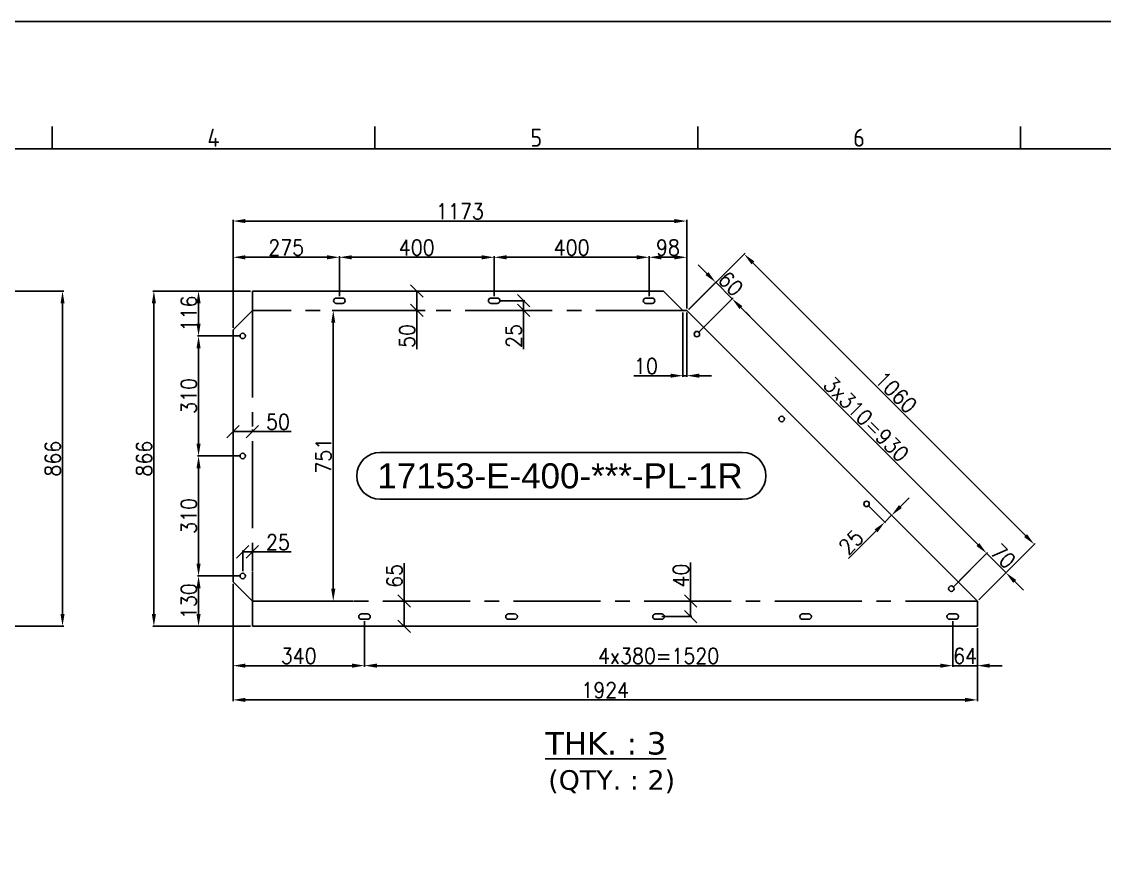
# Model space of a CAD drawing. Header units: inches. Extents: x 98758 to 118468, y 66787 to 119708.
# Drawn here: x 101776 to 104574, y 89491 to 91642 of the extents above; entities that cross this region are included whole.
import ezdxf
from ezdxf.enums import TextEntityAlignment as Align

# ---------------------------------------------------------------- set-up
doc = ezdxf.new("R2010")
doc.units = ezdxf.units.IN
doc.header["$MEASUREMENT"] = 0
for name, pattern in [('CENTER2', [1.125, 0.75, -0.125, 0.125, -0.125]), ('HIDDEN', [0.375, 0.25, -0.125]), ('HIDDEN2', [0.1875, 0.125, -0.0625])]:
    doc.linetypes.add(name, pattern=pattern)
for name, color, linetype in [('2', 2, 'HIDDEN2'), ('3', 3, 'Continuous'), ('3-TEXT', 6, 'Continuous'), ('CADRE', 5, 'Continuous')]:
    doc.layers.add(name, color=color, linetype=linetype)
doc.styles.add('ISO Proportional', font='isocp.shx')
doc.styles.add('ROMANS', font='ROMANS.shx', dxfattribs={"width": 0.9})
doc.styles.add('style1', font='verdana.ttf')
doc.styles.add('style10', font='swissl.ttf', dxfattribs={"height": 40})
doc.styles.add('ver', font='verdana.ttf')
doc.dimstyles.new('11', dxfattribs={"dimtxt": 40, "dimasz": 32, "dimexe": 3, "dimexo": 5, "dimgap": 5, "dimtad": 1, "dimdec": 0, "dimdsep": 46, "dimtxsty": 'ROMANS', "dimcen": 2.5, "dimclrd": 6, "dimclre": 6, "dimclrt": 2, "dimadec": 0, "dimazin": 0, "dimtfac": 1, "dimtdec": 0, "dimtmove": 0, "dimatfit": 3, "dimfxl": 1, "dimarcsym": 0})

# ---------------------------------------------------------------- blocks, each defined once
blk = doc.blocks.new('KADR')
at = {"layer": 'CADRE', "color": 2}
for p, q in [((224978.9, 8136.1), (224978.9, 8233.3)), ((226374.3, 8136.1), (226374.3, 8233.3)), ((227769.7, 8136.1), (227769.7, 8233.3)), ((229165, 8136.1), (229165, 8233.3))]:
    blk.add_line(p, q, dxfattribs=at)
at = {"layer": 'CADRE', "color": 1}
blk.add_lwpolyline([(220145.5, -7651), (243248.6, -7651), (243248.6, 8686.2), (220145.5, 8686.2)], close=True, dxfattribs=at)
at = {"layer": 'CADRE'}
blk.add_lwpolyline([(220695.6, -7100.9), (242698.5, -7100.9), (242698.5, 8136.1), (220695.6, 8136.1)], close=True, dxfattribs=at)
at = {"layer": 'CADRE', "color": 2, "style": 'ISO Proportional'}
for s, p in [('4', (225676.6, 8184.7)), ('5', (227072, 8184.7)), ('6', (228467.4, 8184.7))]:
    blk.add_text(s, height=77.8, dxfattribs=at).set_placement(p, align=Align.MIDDLE)
blk = doc.blocks.new('*D66')
at = {"color": 6, "lineweight": -2, "transparency": 16777216}
for p, q in [((101737.4, 90945.7), (101884.8, 90945.7)), ((101881.8, 90111.7), (101881.8, 90913.7)), ((101737.4, 90079.7), (101884.8, 90079.7))]:
    blk.add_line(p, q, dxfattribs=at)
at = {"color": 6, "transparency": 16777216}
for points in [[(101876.5, 90913.7), (101887.1, 90913.7), (101881.8, 90945.7)], [(101876.5, 90111.7), (101887.1, 90111.7), (101881.8, 90079.7)]]:
    blk.add_solid(points, dxfattribs=at)
at = {"layer": 'Defpoints', "color": 0, "transparency": 16777216}
for p in [(101732.4, 90945.7), (101881.8, 90945.7), (101732.4, 90079.7)]:
    blk.add_point(p, dxfattribs=at)
at = {"color": 2, "transparency": 16777216, "insert": (101856.8, 90512.7), "char_height": 40, "attachment_point": 5, "rotation": 90, "style": 'ROMANS'}
blk.add_mtext('866', dxfattribs=at)
blk = doc.blocks.new('*D125')
at = {"color": 6, "lineweight": -2, "transparency": 16777216}
for p, q in [((102342.4, 90209.7), (102230.3, 90209.7)), ((102233.3, 90111.7), (102233.3, 90177.7)), ((102367.4, 90079.7), (102230.3, 90079.7))]:
    blk.add_line(p, q, dxfattribs=at)
at = {"color": 6, "transparency": 16777216}
for points in [[(102228, 90177.7), (102238.7, 90177.7), (102233.3, 90209.7)], [(102228, 90111.7), (102238.7, 90111.7), (102233.3, 90079.7)]]:
    blk.add_solid(points, dxfattribs=at)
at = {"layer": 'Defpoints', "color": 0, "transparency": 16777216}
for p in [(102233.3, 90209.7), (102347.4, 90209.7, -0.2), (102372.4, 90079.7, -0.2)]:
    blk.add_point(p, dxfattribs=at)
at = {"color": 2, "transparency": 16777216, "insert": (102208.3, 90144.7), "char_height": 40, "attachment_point": 5, "rotation": 90, "style": 'ROMANS'}
blk.add_mtext('130', dxfattribs=at)
blk = doc.blocks.new('*D126')
at = {"color": 6, "lineweight": -2, "transparency": 16777216}
for p, q in [((102342.4, 90519.7), (102230.3, 90519.7)), ((102233.3, 90241.7), (102233.3, 90487.7)), ((102342.4, 90209.7), (102230.3, 90209.7))]:
    blk.add_line(p, q, dxfattribs=at)
at = {"color": 6, "transparency": 16777216}
for points in [[(102228, 90487.7), (102238.7, 90487.7), (102233.3, 90519.7)], [(102228, 90241.7), (102238.7, 90241.7), (102233.3, 90209.7)]]:
    blk.add_solid(points, dxfattribs=at)
at = {"layer": 'Defpoints', "color": 0, "transparency": 16777216}
for p in [(102233.3, 90519.7), (102347.4, 90519.7, -0.2), (102347.4, 90209.7, -0.2)]:
    blk.add_point(p, dxfattribs=at)
at = {"color": 2, "transparency": 16777216, "insert": (102208.3, 90364.7), "char_height": 40, "attachment_point": 5, "rotation": 90, "style": 'ROMANS'}
blk.add_mtext('310', dxfattribs=at)
blk = doc.blocks.new('*D127')
at = {"color": 6, "lineweight": -2, "transparency": 16777216}
for p, q in [((102342.4, 90829.7), (102230.3, 90829.7)), ((102233.3, 90551.7), (102233.3, 90797.7)), ((102342.4, 90519.7), (102230.3, 90519.7))]:
    blk.add_line(p, q, dxfattribs=at)
at = {"color": 6, "transparency": 16777216}
for points in [[(102228, 90797.7), (102238.7, 90797.7), (102233.3, 90829.7)], [(102228, 90551.7), (102238.7, 90551.7), (102233.3, 90519.7)]]:
    blk.add_solid(points, dxfattribs=at)
at = {"layer": 'Defpoints', "color": 0, "transparency": 16777216}
for p in [(102233.3, 90829.7), (102347.4, 90829.7, -0.2), (102347.4, 90519.7, -0.2)]:
    blk.add_point(p, dxfattribs=at)
at = {"color": 2, "transparency": 16777216, "insert": (102208.3, 90674.7), "char_height": 40, "attachment_point": 5, "rotation": 90, "style": 'ROMANS'}
blk.add_mtext('310', dxfattribs=at)
blk = doc.blocks.new('*D128')
at = {"color": 6, "lineweight": -2, "transparency": 16777216}
for p, q in [((102367.4, 90945.7), (102230.3, 90945.7)), ((102233.3, 90861.7), (102233.3, 90913.7)), ((102342.4, 90829.7), (102230.3, 90829.7))]:
    blk.add_line(p, q, dxfattribs=at)
at = {"color": 6, "transparency": 16777216}
for points in [[(102228, 90913.7), (102238.7, 90913.7), (102233.3, 90945.7)], [(102228, 90861.7), (102238.7, 90861.7), (102233.3, 90829.7)]]:
    blk.add_solid(points, dxfattribs=at)
at = {"layer": 'Defpoints', "color": 0, "transparency": 16777216}
for p in [(102233.3, 90945.7), (102372.4, 90945.7, -0.2), (102347.4, 90829.7, -0.2)]:
    blk.add_point(p, dxfattribs=at)
at = {"color": 2, "transparency": 16777216, "insert": (102208.3, 90887.7), "char_height": 40, "attachment_point": 5, "rotation": 90, "style": 'ROMANS'}
blk.add_mtext('116', dxfattribs=at)
blk = doc.blocks.new('*D116')
at = {"color": 6, "lineweight": -2, "transparency": 16777216}
for p, q in [((102262.3, 90945.7), (102114.9, 90945.7)), ((102117.9, 90111.7), (102117.9, 90913.7)), ((102262.3, 90079.7), (102114.9, 90079.7))]:
    blk.add_line(p, q, dxfattribs=at)
at = {"color": 6, "transparency": 16777216}
for points in [[(102112.6, 90913.7), (102123.2, 90913.7), (102117.9, 90945.7)], [(102112.6, 90111.7), (102123.2, 90111.7), (102117.9, 90079.7)]]:
    blk.add_solid(points, dxfattribs=at)
at = {"layer": 'Defpoints', "color": 0, "transparency": 16777216}
for p in [(102117.9, 90945.7), (102267.3, 90945.7), (102267.3, 90079.7)]:
    blk.add_point(p, dxfattribs=at)
at = {"color": 2, "transparency": 16777216, "insert": (102092.9, 90512.7), "char_height": 40, "attachment_point": 5, "rotation": 90, "style": 'ROMANS'}
blk.add_mtext('866', dxfattribs=at)
blk = doc.blocks.new('*D129')
at = {"color": 6, "lineweight": -2, "transparency": 16777216}
for p, q in [((102322.4, 90850.7), (102322.4, 91035.9)), ((102354.4, 91032.9), (102565.2, 91032.9)), ((102597.2, 90932.7), (102597.2, 91035.9))]:
    blk.add_line(p, q, dxfattribs=at)
at = {"color": 6, "transparency": 16777216}
for points in [[(102354.4, 91038.2), (102354.4, 91027.5), (102322.4, 91032.9)], [(102565.2, 91038.2), (102565.2, 91027.5), (102597.2, 91032.9)]]:
    blk.add_solid(points, dxfattribs=at)
at = {"layer": 'Defpoints', "color": 0, "transparency": 16777216}
for p in [(102597.2, 91032.9), (102597.2, 90927.7, -0.2), (102322.4, 90845.7, -0.2)]:
    blk.add_point(p, dxfattribs=at)
at = {"color": 2, "transparency": 16777216, "insert": (102459.8, 91057.9), "char_height": 40, "attachment_point": 5, "style": 'ROMANS'}
blk.add_mtext('275', dxfattribs=at)
blk = doc.blocks.new('*D130')
at = {"color": 6, "lineweight": -2, "transparency": 16777216}
for p, q in [((102597.2, 90932.7), (102597.2, 91035.9)), ((102629.2, 91032.9), (102965.2, 91032.9)), ((102997.2, 90932.7), (102997.2, 91035.9))]:
    blk.add_line(p, q, dxfattribs=at)
at = {"color": 6, "transparency": 16777216}
for points in [[(102629.2, 91038.2), (102629.2, 91027.5), (102597.2, 91032.9)], [(102965.2, 91038.2), (102965.2, 91027.5), (102997.2, 91032.9)]]:
    blk.add_solid(points, dxfattribs=at)
at = {"layer": 'Defpoints', "color": 0, "transparency": 16777216}
for p in [(102997.2, 91032.9), (102597.2, 90927.7, -0.2), (102997.2, 90927.7, -0.2)]:
    blk.add_point(p, dxfattribs=at)
at = {"color": 2, "transparency": 16777216, "insert": (102797.2, 91057.9), "char_height": 40, "attachment_point": 5, "style": 'ROMANS'}
blk.add_mtext('400', dxfattribs=at)
blk = doc.blocks.new('*D118')
at = {"color": 6, "lineweight": -2, "transparency": 16777216}
for p, q in [((102997.2, 90932.7), (102997.2, 91035.9)), ((103029.2, 91032.9), (103365.4, 91032.9)), ((103397.4, 90932.7), (103397.4, 91035.9))]:
    blk.add_line(p, q, dxfattribs=at)
at = {"color": 6, "transparency": 16777216}
for points in [[(103029.2, 91038.2), (103029.2, 91027.5), (102997.2, 91032.9)], [(103365.4, 91038.2), (103365.4, 91027.5), (103397.4, 91032.9)]]:
    blk.add_solid(points, dxfattribs=at)
at = {"layer": 'Defpoints', "color": 0, "transparency": 16777216}
for p in [(103397.4, 91032.9), (102997.2, 90927.7, -0.2), (103397.4, 90927.7, -0.2)]:
    blk.add_point(p, dxfattribs=at)
at = {"color": 2, "transparency": 16777216, "insert": (103197.3, 91057.9), "char_height": 40, "attachment_point": 5, "style": 'ROMANS'}
blk.add_mtext('400', dxfattribs=at)
blk = doc.blocks.new('*D119')
at = {"color": 6, "lineweight": -2, "transparency": 16777216}
for p, q in [((103397.4, 90932.7), (103397.4, 91035.9)), ((103429.4, 91032.9), (103463, 91032.9)), ((103495, 90900.7), (103495, 91035.9))]:
    blk.add_line(p, q, dxfattribs=at)
at = {"color": 6, "transparency": 16777216}
for points in [[(103429.4, 91038.2), (103429.4, 91027.5), (103397.4, 91032.9)], [(103463, 91038.2), (103463, 91027.5), (103495, 91032.9)]]:
    blk.add_solid(points, dxfattribs=at)
at = {"layer": 'Defpoints', "color": 0, "transparency": 16777216}
for p in [(103495, 91032.9), (103397.4, 90927.7, -0.2), (103495, 90895.7, -0.2)]:
    blk.add_point(p, dxfattribs=at)
at = {"color": 2, "transparency": 16777216, "insert": (103446.2, 91057.9), "char_height": 40, "attachment_point": 5, "style": 'ROMANS'}
blk.add_mtext('98', dxfattribs=at)
blk = doc.blocks.new('*D120')
at = {"color": 6, "lineweight": -2, "transparency": 16777216}
for p, q in [((103485, 90890.7), (103485, 90724)), ((103495, 90890.7), (103495, 90724)), ((103453, 90727), (103357.9, 90727)), ((103495, 90727), (103485, 90727)), ((103527, 90727), (103559, 90727))]:
    blk.add_line(p, q, dxfattribs=at)
at = {"color": 6, "transparency": 16777216}
for points in [[(103453, 90732.4), (103453, 90721.7), (103485, 90727)], [(103527, 90732.4), (103527, 90721.7), (103495, 90727)]]:
    blk.add_solid(points, dxfattribs=at)
at = {"layer": 'Defpoints', "color": 0, "transparency": 16777216}
for p in [(103485, 90895.7, -0.2), (103495, 90895.7, -0.2), (103485, 90727)]:
    blk.add_point(p, dxfattribs=at)
at = {"color": 2, "transparency": 16777216, "insert": (103389.5, 90752), "char_height": 40, "attachment_point": 5, "style": 'ROMANS'}
blk.add_mtext('10', dxfattribs=at)
blk = doc.blocks.new('*D121')
at = {"color": 6, "lineweight": -2, "transparency": 16777216}
for p, q in [((103524.5, 90837.9), (103614.4, 90927.8)), ((103634.9, 90903), (104247.3, 90290.7)), ((104182.1, 90180.3), (104272, 90270.2))]:
    blk.add_line(p, q, dxfattribs=at)
at = {"color": 6, "transparency": 16777216}
for points in [[(103638.7, 90906.8), (103631.1, 90899.3), (103612.3, 90925.7)], [(104251, 90294.5), (104243.5, 90286.9), (104269.9, 90268.1)]]:
    blk.add_solid(points, dxfattribs=at)
at = {"layer": 'Defpoints', "color": 0, "transparency": 16777216}
for p in [(103521, 90834.4, -0.4), (104269.9, 90268.1), (104178.6, 90176.8, -0.2)]:
    blk.add_point(p, dxfattribs=at)
at = {"color": 2, "transparency": 16777216, "insert": (103958.8, 90614.5), "char_height": 40, "attachment_point": 5, "rotation": 315.0008, "style": 'ROMANS'}
blk.add_mtext('3x310=930', dxfattribs=at)
blk = doc.blocks.new('*D122')
at = {"color": 6, "lineweight": -2, "transparency": 16777216}
for p, q in [((104247.3, 90290.7), (104224.6, 90313.3)), ((104199.8, 90198), (104272, 90270.2)), ((104319.7, 90218.3), (104269.9, 90268.1)), ((104249.6, 90148.2), (104321.8, 90220.4)), ((104342.3, 90195.7), (104364.9, 90173))]:
    blk.add_line(p, q, dxfattribs=at)
at = {"color": 6, "transparency": 16777216}
for points in [[(104251, 90294.5), (104243.5, 90286.9), (104269.9, 90268.1)], [(104346.1, 90199.4), (104338.5, 90191.9), (104319.7, 90218.3)]]:
    blk.add_solid(points, dxfattribs=at)
at = {"layer": 'Defpoints', "color": 0, "transparency": 16777216}
for p in [(104269.9, 90268.1), (104196.3, 90194.4), (104246, 90144.7, -0.2)]:
    blk.add_point(p, dxfattribs=at)
at = {"color": 2, "transparency": 16777216, "insert": (104312.5, 90260.9), "char_height": 40, "attachment_point": 5, "rotation": 315.0008, "style": 'ROMANS'}
blk.add_mtext('70', dxfattribs=at)
blk = doc.blocks.new('*D123')
at = {"color": 6, "lineweight": -2, "transparency": 16777216}
for p, q in [((103547, 90990.9), (103524.4, 91013.5)), ((103499.6, 90898.2), (103571.8, 90970.4)), ((103569.6, 90968.3), (103612.3, 90925.6)), ((103542.2, 90855.6), (103614.4, 90927.8)), ((103634.9, 90903), (103657.5, 90880.4))]:
    blk.add_line(p, q, dxfattribs=at)
at = {"color": 6, "transparency": 16777216}
for points in [[(103550.8, 90994.7), (103543.2, 90987.1), (103569.6, 90968.3)], [(103638.6, 90906.8), (103631.1, 90899.2), (103612.3, 90925.6)]]:
    blk.add_solid(points, dxfattribs=at)
at = {"layer": 'Defpoints', "color": 0, "transparency": 16777216}
for p in [(103612.3, 90925.6), (103496, 90894.7, -0.2), (103538.7, 90852)]:
    blk.add_point(p, dxfattribs=at)
at = {"color": 2, "transparency": 16777216, "insert": (103608.6, 90964.6), "char_height": 40, "attachment_point": 5, "rotation": 315.0008, "style": 'ROMANS'}
blk.add_mtext('60', dxfattribs=at)
blk = doc.blocks.new('*D115')
at = {"color": 6, "lineweight": -2, "transparency": 16777216}
for p, q in [((103499.9, 90897.8), (103645.4, 91043.3)), ((103665.9, 91018.5), (104370.2, 90314.1)), ((104249.6, 90148.2), (104395, 90293.6))]:
    blk.add_line(p, q, dxfattribs=at)
at = {"color": 6, "transparency": 16777216}
for points in [[(103669.6, 91022.3), (103662.1, 91014.7), (103643.2, 91041.1)], [(104374, 90317.9), (104366.5, 90310.3), (104392.9, 90291.5)]]:
    blk.add_solid(points, dxfattribs=at)
at = {"layer": 'Defpoints', "color": 0, "transparency": 16777216}
for p in [(103496.4, 90894.3, -0.2), (104392.9, 90291.5), (104246, 90144.7, -0.2)]:
    blk.add_point(p, dxfattribs=at)
at = {"color": 2, "transparency": 16777216, "insert": (104035.7, 90684), "char_height": 40, "attachment_point": 5, "rotation": 315, "style": 'ROMANS'}
blk.add_mtext('1060', dxfattribs=at)
blk = doc.blocks.new('*D124')
at = {"color": 6, "lineweight": -2, "transparency": 16777216}
for p, q in [((103980.6, 90410.1), (104026.4, 90364.3)), ((104046.9, 90389.1), (104069.5, 90411.7)), ((103962.9, 90392.4), (104008.7, 90346.6)), ((104024.3, 90366.4), (104006.6, 90348.7)), ((103984, 90326.1), (103913, 90255.2))]:
    blk.add_line(p, q, dxfattribs=at)
at = {"color": 6, "transparency": 16777216}
for points in [[(104043.1, 90392.8), (104050.7, 90385.3), (104024.3, 90366.4)], [(103980.2, 90329.9), (103987.7, 90322.3), (104006.6, 90348.7)]]:
    blk.add_solid(points, dxfattribs=at)
at = {"layer": 'Defpoints', "color": 0, "transparency": 16777216}
for p in [(103977.1, 90413.6, -0.2), (103959.4, 90396, -0.2), (104024.3, 90366.4)]:
    blk.add_point(p, dxfattribs=at)
at = {"color": 2, "transparency": 16777216, "insert": (103919.5, 90297), "char_height": 40, "attachment_point": 5, "rotation": 45, "style": 'ROMANS'}
blk.add_mtext('25', dxfattribs=at)
blk = doc.blocks.new('*D137')
at = {"color": 6, "lineweight": -2, "transparency": 16777216}
for p, q in [((102322.4, 90189.7), (102322.4, 89975)), ((102662.1, 90092.7), (102662.1, 89975)), ((102354.4, 89978), (102630.1, 89978))]:
    blk.add_line(p, q, dxfattribs=at)
at = {"color": 6, "transparency": 16777216}
for points in [[(102354.4, 89983.4), (102354.4, 89972.7), (102322.4, 89978)], [(102630.1, 89983.4), (102630.1, 89972.7), (102662.1, 89978)]]:
    blk.add_solid(points, dxfattribs=at)
at = {"layer": 'Defpoints', "color": 0, "transparency": 16777216}
for p in [(102322.4, 90194.7, -0.2), (102662.1, 90097.7, -0.2), (102662.1, 89978)]:
    blk.add_point(p, dxfattribs=at)
at = {"color": 2, "transparency": 16777216, "insert": (102492.2, 90003), "char_height": 40, "attachment_point": 5, "style": 'ROMANS'}
blk.add_mtext('340', dxfattribs=at)
blk = doc.blocks.new('*D138')
at = {"color": 6, "lineweight": -2, "transparency": 16777216}
for p, q in [((102662.1, 90092.7), (102662.1, 89975)), ((104182.1, 90092.7), (104182.1, 89975)), ((102694.1, 89978), (104150.1, 89978))]:
    blk.add_line(p, q, dxfattribs=at)
at = {"color": 6, "transparency": 16777216}
for points in [[(102694.1, 89983.4), (102694.1, 89972.7), (102662.1, 89978)], [(104150.1, 89983.4), (104150.1, 89972.7), (104182.1, 89978)]]:
    blk.add_solid(points, dxfattribs=at)
at = {"layer": 'Defpoints', "color": 0, "transparency": 16777216}
for p in [(102662.1, 90097.7, -0.2), (104182.1, 90097.7, -0.2), (104182.1, 89978)]:
    blk.add_point(p, dxfattribs=at)
at = {"color": 2, "transparency": 16777216, "insert": (103422.1, 90003), "char_height": 40, "attachment_point": 5, "style": 'ROMANS'}
blk.add_mtext('4x380=1520', dxfattribs=at)
blk = doc.blocks.new('*D139')
at = {"color": 6, "lineweight": -2, "transparency": 16777216}
for p, q in [((104182.1, 90092.7), (104182.1, 89975)), ((104246, 90074.7), (104246, 89975)), ((104150.1, 89978), (104118.1, 89978)), ((104182.1, 89978), (104246, 89978)), ((104278, 89978), (104310, 89978))]:
    blk.add_line(p, q, dxfattribs=at)
at = {"color": 6, "transparency": 16777216}
for points in [[(104150.1, 89983.4), (104150.1, 89972.7), (104182.1, 89978)], [(104278, 89983.4), (104278, 89972.7), (104246, 89978)]]:
    blk.add_solid(points, dxfattribs=at)
at = {"layer": 'Defpoints', "color": 0, "transparency": 16777216}
for p in [(104182.1, 90097.7, -0.2), (104246, 90079.7, -0.2), (104246, 89978)]:
    blk.add_point(p, dxfattribs=at)
at = {"color": 2, "transparency": 16777216, "insert": (104214.1, 90003), "char_height": 40, "attachment_point": 5, "style": 'ROMANS'}
blk.add_mtext('64', dxfattribs=at)
blk = doc.blocks.new('*D117')
at = {"color": 6, "lineweight": -2, "transparency": 16777216}
for p, q in [((102322.4, 90019.8), (102322.4, 89886.6)), ((104246, 90019.8), (104246, 89886.6)), ((104214, 89889.6), (102354.4, 89889.6))]:
    blk.add_line(p, q, dxfattribs=at)
at = {"color": 6, "transparency": 16777216}
for points in [[(102354.4, 89895), (102354.4, 89884.3), (102322.4, 89889.6)], [(104214, 89895), (104214, 89884.3), (104246, 89889.6)]]:
    blk.add_solid(points, dxfattribs=at)
at = {"layer": 'Defpoints', "color": 0, "transparency": 16777216}
for p in [(102322.4, 90024.8), (104246, 90024.8), (102322.4, 89889.6)]:
    blk.add_point(p, dxfattribs=at)
at = {"color": 2, "transparency": 16777216, "insert": (103284.2, 89914.6), "char_height": 40, "attachment_point": 5, "style": 'ROMANS'}
blk.add_mtext('1924', dxfattribs=at)
blk = doc.blocks.new('_Oblique')
at = {"color": 0, "linetype": 'ByBlock', "lineweight": -2}
blk.add_line((-0.5, -0.5), (0.5, 0.5), dxfattribs=at)
blk = doc.blocks.new('*D134')
at = {"color": 6, "lineweight": -2, "transparency": 16777216}
for p, q in [((102322.4, 90587.8), (102322.4, 90585.8)), ((102322.4, 90582.8), (102372.4, 90582.8)), ((102372.4, 90587.8), (102372.4, 90585.8)), ((102372.4, 90582.8), (102472.6, 90582.8))]:
    blk.add_line(p, q, dxfattribs=at)
at = {"layer": 'Defpoints', "color": 0, "transparency": 16777216}
for p in [(102322.4, 90582.8, -0.2), (102372.4, 90582.8, -0.2), (102372.4, 90582.8)]:
    blk.add_point(p, dxfattribs=at)
at = {"color": 6, "lineweight": -2, "transparency": 16777216, "xscale": 32, "yscale": 32, "zscale": 32, "rotation": 180}
blk.add_blockref('_Oblique', (102322.4, 90582.8), dxfattribs=at)
at = {"color": 6, "lineweight": -2, "transparency": 16777216, "xscale": 32, "yscale": 32, "zscale": 32}
blk.add_blockref('_Oblique', (102372.4, 90582.8), dxfattribs=at)
at = {"color": 2, "transparency": 16777216, "insert": (102438.5, 90607.8), "char_height": 40, "attachment_point": 5, "style": 'ROMANS'}
blk.add_mtext('50', dxfattribs=at)
blk = doc.blocks.new('*D135')
at = {"color": 6, "lineweight": -2, "transparency": 16777216}
for p, q in [((102347.4, 90221.7), (102347.4, 90275.1)), ((102347.4, 90272.1), (102372.4, 90272.1)), ((102372.4, 90221.7), (102372.4, 90275.1)), ((102372.4, 90272.1), (102472.6, 90272.1))]:
    blk.add_line(p, q, dxfattribs=at)
at = {"layer": 'Defpoints', "color": 0, "transparency": 16777216}
for p in [(102372.4, 90272.1), (102347.4, 90216.7, -0.2), (102372.4, 90216.7, -0.2)]:
    blk.add_point(p, dxfattribs=at)
at = {"color": 6, "lineweight": -2, "transparency": 16777216, "xscale": 32, "yscale": 32, "zscale": 32, "rotation": 180}
blk.add_blockref('_Oblique', (102347.4, 90272.1), dxfattribs=at)
at = {"color": 6, "lineweight": -2, "transparency": 16777216, "xscale": 32, "yscale": 32, "zscale": 32}
blk.add_blockref('_Oblique', (102372.4, 90272.1), dxfattribs=at)
at = {"color": 2, "transparency": 16777216, "insert": (102438.5, 90297.1), "char_height": 40, "attachment_point": 5, "style": 'ROMANS'}
blk.add_mtext('25', dxfattribs=at)
blk = doc.blocks.new('*D136')
at = {"color": 6, "lineweight": -2, "transparency": 16777216}
for p, q in [((102764.7, 90144.7), (102764.7, 90243.2)), ((102805.4, 90144.7), (102761.7, 90144.7)), ((102764.7, 90079.7), (102764.7, 90144.7)), ((102805.4, 90079.7), (102761.7, 90079.7))]:
    blk.add_line(p, q, dxfattribs=at)
at = {"layer": 'Defpoints', "color": 0, "transparency": 16777216}
for p in [(102764.7, 90144.7), (102810.4, 90144.7, -0.2), (102810.4, 90079.7, -0.2)]:
    blk.add_point(p, dxfattribs=at)
at = {"color": 6, "lineweight": -2, "transparency": 16777216, "xscale": 32, "yscale": 32, "zscale": 32}
for p, rotation in [((102764.7, 90144.7), 90), ((102764.7, 90079.7), 270)]:
    blk.add_blockref('_Oblique', p, dxfattribs=dict(at, rotation=rotation))
at = {"color": 2, "transparency": 16777216, "insert": (102739.7, 90209.9), "char_height": 40, "attachment_point": 5, "rotation": 90, "style": 'ROMANS'}
blk.add_mtext('65', dxfattribs=at)
blk = doc.blocks.new('*D131')
at = {"color": 6, "lineweight": -2, "transparency": 16777216}
for p, q in [((103504.9, 90144.7), (103504.9, 90244.9)), ((103430.1, 90144.7), (103507.9, 90144.7)), ((103504.9, 90104.7), (103504.9, 90144.7)), ((103430.1, 90104.7), (103507.9, 90104.7))]:
    blk.add_line(p, q, dxfattribs=at)
at = {"layer": 'Defpoints', "color": 0, "transparency": 16777216}
for p in [(103425.1, 90144.7, -0.2), (103504.9, 90144.7), (103425.1, 90104.7, -0.2)]:
    blk.add_point(p, dxfattribs=at)
at = {"color": 6, "lineweight": -2, "transparency": 16777216, "xscale": 32, "yscale": 32, "zscale": 32}
for p, rotation in [((103504.9, 90144.7), 90), ((103504.9, 90104.7), 270)]:
    blk.add_blockref('_Oblique', p, dxfattribs=dict(at, rotation=rotation))
at = {"color": 2, "transparency": 16777216, "insert": (103479.9, 90210.8), "char_height": 40, "attachment_point": 5, "rotation": 90, "style": 'ROMANS'}
blk.add_mtext('40', dxfattribs=at)
blk = doc.blocks.new('*D132')
at = {"color": 6, "lineweight": -2, "transparency": 16777216}
for p, q in [((102818.9, 90945.7), (102794.4, 90945.7)), ((102797.4, 90945.7), (102797.4, 90895.7)), ((102818.9, 90895.7), (102794.4, 90895.7)), ((102797.4, 90895.7), (102797.4, 90795.4))]:
    blk.add_line(p, q, dxfattribs=at)
at = {"layer": 'Defpoints', "color": 0, "transparency": 16777216}
for p in [(102823.9, 90945.7, -0.2), (102797.4, 90895.7), (102823.9, 90895.7, -0.2)]:
    blk.add_point(p, dxfattribs=at)
at = {"color": 6, "lineweight": -2, "transparency": 16777216, "xscale": 32, "yscale": 32, "zscale": 32}
for p, rotation in [((102797.4, 90945.7), 90), ((102797.4, 90895.7), 270)]:
    blk.add_blockref('_Oblique', p, dxfattribs=dict(at, rotation=rotation))
at = {"color": 2, "transparency": 16777216, "insert": (102772.4, 90829.5), "char_height": 40, "attachment_point": 5, "rotation": 90, "style": 'ROMANS'}
blk.add_mtext('50', dxfattribs=at)
blk = doc.blocks.new('*D133')
at = {"color": 6, "lineweight": -2, "transparency": 16777216}
for p, q in [((103010.2, 90920.7), (103076.1, 90920.7)), ((103073.1, 90920.7), (103073.1, 90895.7)), ((103010.2, 90895.7), (103076.1, 90895.7)), ((103073.1, 90895.7), (103073.1, 90795.4))]:
    blk.add_line(p, q, dxfattribs=at)
at = {"layer": 'Defpoints', "color": 0, "transparency": 16777216}
for p in [(103005.2, 90920.7, -0.2), (103005.2, 90895.7, -0.2), (103073.1, 90895.7)]:
    blk.add_point(p, dxfattribs=at)
at = {"color": 6, "lineweight": -2, "transparency": 16777216, "xscale": 32, "yscale": 32, "zscale": 32}
for p, rotation in [((103073.1, 90920.7), 90), ((103073.1, 90895.7), 270)]:
    blk.add_blockref('_Oblique', p, dxfattribs=dict(at, rotation=rotation))
at = {"color": 2, "transparency": 16777216, "insert": (103048.1, 90829.5), "char_height": 40, "attachment_point": 5, "rotation": 90, "style": 'ROMANS'}
blk.add_mtext('25', dxfattribs=at)
blk = doc.blocks.new('*D163')
at = {"color": 6, "lineweight": -2, "transparency": 16777216}
for p, q in [((102632.6, 90895.7), (102578.4, 90895.7)), ((102581.4, 90176.7), (102581.4, 90863.7)), ((102632.6, 90144.7), (102578.4, 90144.7))]:
    blk.add_line(p, q, dxfattribs=at)
at = {"color": 6, "transparency": 16777216}
for points in [[(102576.1, 90863.7), (102586.7, 90863.7), (102581.4, 90895.7)], [(102576.1, 90176.7), (102586.7, 90176.7), (102581.4, 90144.7)]]:
    blk.add_solid(points, dxfattribs=at)
at = {"layer": 'Defpoints', "color": 0, "transparency": 16777216}
for p in [(102581.4, 90895.7), (102637.6, 90895.7, -0.2), (102637.6, 90144.7, -0.2)]:
    blk.add_point(p, dxfattribs=at)
at = {"color": 2, "transparency": 16777216, "insert": (102556.4, 90520.2), "char_height": 40, "attachment_point": 5, "rotation": 90, "style": 'ROMANS'}
blk.add_mtext('751', dxfattribs=at)
blk = doc.blocks.new('*D166')
at = {"color": 6, "lineweight": -2, "transparency": 16777216}
for p, q in [((102322.4, 91000.4), (102322.4, 91129.5)), ((102354.4, 91126.5), (103463, 91126.5)), ((103495, 90973.3), (103495, 91129.5))]:
    blk.add_line(p, q, dxfattribs=at)
at = {"color": 6, "transparency": 16777216}
for points in [[(102354.4, 91131.8), (102354.4, 91121.2), (102322.4, 91126.5)], [(103463, 91131.8), (103463, 91121.2), (103495, 91126.5)]]:
    blk.add_solid(points, dxfattribs=at)
at = {"layer": 'Defpoints', "color": 0, "transparency": 16777216}
for p in [(103495, 91126.5), (102322.4, 90995.4), (103495, 90968.3)]:
    blk.add_point(p, dxfattribs=at)
at = {"color": 2, "transparency": 16777216, "insert": (102908.7, 91151.5), "char_height": 40, "attachment_point": 5, "style": 'ROMANS'}
blk.add_mtext('1173', dxfattribs=at)

msp = doc.modelspace()

# ---------------------------------------------------------------- linework, layer by layer
for p, q in [((102372.4, 90895.7, -0.2), (102372.4, 90945.7, -0.2)), ((102372.4, 90945.7, -0.2), (103435, 90945.7, -0.2)), ((103485, 90895.7, -0.2), (103435, 90945.7, -0.2)), ((102372.4, 90895.7, -0.2), (102322.4, 90845.7, -0.2)), ((102372.4, 90895.7, -0.2), (102322.4, 90845.7, -0.2)), ((103485, 90895.7, -0.2), (103495, 90895.7, -0.2)), ((104246, 90144.7, -0.2), (103495, 90895.7, -0.2)), ((102322.4, 90845.7, -0.2), (102322.4, 90194.7, -0.2)), ((102372.4, 90144.7, -0.2), (102322.4, 90194.7, -0.2)), ((102372.4, 90144.7, -0.2), (102322.4, 90194.7, -0.2)), ((102372.4, 90144.7, -0.2), (102372.4, 90079.7, -0.2)), ((104246, 90144.7, -0.2), (104246, 90079.7, -0.2)), ((104246, 90079.7, -0.2), (102372.4, 90079.7, -0.2))]:
    msp.add_line(p, q)
at = {"color": 3, "linetype": 'CENTER2', "ltscale": 300}
for p, q in [((103485, 90895.7, -0.2), (102372.4, 90895.7, -0.2)), ((102372.4, 90895.7, -0.2), (102372.4, 90144.7, -0.2)), ((102372.4, 90895.7, -0.2), (102372.4, 90144.7, -0.2))]:
    msp.add_line(p, q, dxfattribs=at)
at = {"elevation": -0.2}
for points in [[(102605.2, 90927.7, -1), (102605.2, 90913.7), (102589.2, 90913.7, -1), (102589.2, 90927.7)], [(103005.2, 90927.7, -1), (103005.2, 90913.7), (102989.2, 90913.7, -1), (102989.2, 90927.7)], [(103405.4, 90927.7, -1), (103405.4, 90913.7), (103389.4, 90913.7, -1), (103389.4, 90927.7)], [(102654.1, 90111.7, 1), (102654.1, 90097.7), (102670.1, 90097.7, 1), (102670.1, 90111.7)], [(103034.1, 90111.7, 1), (103034.1, 90097.7), (103050.1, 90097.7, 1), (103050.1, 90111.7)], [(103414.1, 90111.7, 1), (103414.1, 90097.7), (103430.1, 90097.7, 1), (103430.1, 90111.7)], [(103794.1, 90111.7, 1), (103794.1, 90097.7), (103810.1, 90097.7, 1), (103810.1, 90111.7)], [(104174.1, 90111.7, 1), (104174.1, 90097.7), (104190.1, 90097.7, 1), (104190.1, 90111.7)]]:
    msp.add_lwpolyline(points, format="xyb", close=True, dxfattribs=at)
at = {"color": 3, "linetype": 'CENTER2', "ltscale": 300, "elevation": -0.2}
msp.add_lwpolyline([(102372.4, 90144.7), (104246, 90144.7)], dxfattribs=at)
for centre in [(102347.4, 90829.7, -0.2), (102347.4, 90519.7, -0.2), (102347.4, 90209.7, -0.2)]:
    msp.add_circle(centre, 7)
at = {"extrusion": (-7.99687e-05, 0.000187317, 1)}
for centre in [(103521, 90834.4, 8.4), (103521, 90834.4, 8.5), (103740.2, 90615.2, 8.5), (103959.4, 90396, 8.4), (104178.6, 90176.8, 8.3)]:
    msp.add_circle(centre, 7, dxfattribs=at)
at = {"layer": '2', "color": 8, "linetype": 'ByBlock', "elevation": -0.2}
msp.add_lwpolyline([(103638.9, 90528.8), (102702.5, 90528.8, 1), (102702.5, 90407.9), (103638.9, 90407.9, 1), (103638.9, 90528.8)], format="xyb", dxfattribs=at)

# ---------------------------------------------------------------- block references
at = {"color": 11, "xscale": 0.5977893847728885, "yscale": 0.5977893847728885, "zscale": 0.5977893847728885}
msp.add_blockref('KADR', (-32635.2, 86449.1), dxfattribs=at)

# ---------------------------------------------------------------- texts
at = {"layer": '3', "linetype": 'HIDDEN', "ltscale": 20, "style": 'ver'}
msp.add_text('%%UTHK. : 3', height=57.8, dxfattribs=at).set_placement((103129.3, 89748.5))
at = {"layer": '3-TEXT', "color": 2}
for s, height, style, p in [('17153-E-400-***-PL-1R', 64.68, 'style10', (103167.3, 90468.3, -0.2)), ('(QTY. : 2)', 50.72, 'style1', (103300.8, 89682.7))]:
    msp.add_text(s, height=height, dxfattribs=dict(at, style=style)).set_placement(p, align=Align.MIDDLE_CENTER)

# ---------------------------------------------------------------- dimensions: what is measured, and where the dimension line sits
dim = msp.add_linear_dim(base=(103495, 91126.5), p1=(102322.4, 90995.4), p2=(103495, 90968.3), dimstyle='11')
dim.commit()
dim.dimension.update_dxf_attribs({"geometry": '*D166', "text_midpoint": (102908.7, 91151.5)})
for base, p1, p2, angle, picture, middle in [((102597.2, 91032.9), (102322.4, 90845.7, -0.2), (102597.2, 90927.7, -0.2), 180, '*D129', (102459.8, 91057.9)), ((101881.8, 90945.7), (101732.4, 90079.7), (101732.4, 90945.7), 90, '*D66', (101856.8, 90512.7)), ((102117.9, 90945.7), (102267.3, 90079.7), (102267.3, 90945.7), 90, '*D116', (102092.9, 90512.7)), ((103485, 90727), (103495, 90895.7, -0.2), (103485, 90895.7, -0.2), 180, '*D120', (103389.5, 90752)), ((102233.3, 90209.7), (102372.4, 90079.7, -0.2), (102347.4, 90209.7, -0.2), 90, '*D125', (102208.3, 90144.7)), ((102662.1, 89978), (102322.4, 90194.7, -0.2), (102662.1, 90097.7, -0.2), 180, '*D137', (102492.2, 90003)), ((102322.4, 89889.6), (104246, 90024.8), (102322.4, 90024.8), 180, '*D117', (103284.2, 89914.6))]:
    dim = msp.add_linear_dim(base=base, p1=p1, p2=p2, angle=angle, dimstyle='11')
    dim.commit()
    dim.dimension.update_dxf_attribs({"geometry": picture, "text_midpoint": middle})
for base, p1, p2, angle, override, picture, middle in [((102997.2, 91032.9), (102597.2, 90927.7, -0.2), (102997.2, 90927.7, -0.2), 180, {"dimtmove": 1}, '*D130', (102797.2, 91057.9)), ((103397.4, 91032.9), (102997.2, 90927.7, -0.2), (103397.4, 90927.7, -0.2), 180, {"dimtmove": 1}, '*D118', (103197.3, 91057.9)), ((103495, 91032.9), (103397.4, 90927.7, -0.2), (103495, 90895.7, -0.2), 180, {"dimtmove": 1}, '*D119', (103446.2, 91057.9)), ((102797.4, 90895.7), (102823.9, 90945.7, -0.2), (102823.9, 90895.7, -0.2), 90, {"dimblk1": 'Oblique', "dimblk2": 'Oblique', "dimsah": 1}, '*D132', (102772.4, 90829.5)), ((102233.3, 90945.7), (102347.4, 90829.7, -0.2), (102372.4, 90945.7, -0.2), 90, {"dimtmove": 1}, '*D128', (102208.3, 90887.7)), ((103073.1, 90895.7), (103005.2, 90920.7, -0.2), (103005.2, 90895.7, -0.2), 90, {"dimblk1": 'Oblique', "dimblk2": 'Oblique', "dimsah": 1}, '*D133', (103048.1, 90829.5)), ((102581.4, 90895.7), (102637.6, 90144.7, -0.2), (102637.6, 90895.7, -0.2), 90, {"dimtmove": 1}, '*D163', (102556.4, 90520.2)), ((102233.3, 90829.7), (102347.4, 90519.7, -0.2), (102347.4, 90829.7, -0.2), 90, {"dimtmove": 1}, '*D127', (102208.3, 90674.7)), ((102372.4, 90582.8), (102322.4, 90582.8, -0.2), (102372.4, 90582.8, -0.2), 180, {"dimblk1": 'Oblique', "dimblk2": 'Oblique', "dimsah": 1}, '*D134', (102438.5, 90607.8)), ((102233.3, 90519.7), (102347.4, 90209.7, -0.2), (102347.4, 90519.7, -0.2), 90, {"dimtmove": 1}, '*D126', (102208.3, 90364.7)), ((102372.4, 90272.1), (102347.4, 90216.7, -0.2), (102372.4, 90216.7, -0.2), 180, {"dimblk1": 'Oblique', "dimblk2": 'Oblique', "dimsah": 1}, '*D135', (102438.5, 90297.1)), ((102764.7, 90144.7), (102810.4, 90079.7, -0.2), (102810.4, 90144.7, -0.2), 90, {"dimblk1": 'Oblique', "dimblk2": 'Oblique', "dimsah": 1}, '*D136', (102739.7, 90209.9)), ((103504.9, 90144.7), (103425.1, 90104.7, -0.2), (103425.1, 90144.7, -0.2), 90, {"dimblk1": 'Oblique', "dimblk2": 'Oblique', "dimsah": 1}, '*D131', (103479.9, 90210.8))]:
    dim = msp.add_linear_dim(base=base, p1=p1, p2=p2, angle=angle, dimstyle='11', override=override)
    dim.commit()
    dim.dimension.update_dxf_attribs({"geometry": picture, "text_midpoint": middle})
for p1, p2, distance, picture, middle in [((103496.4, 90894.3, -0.2), (104246, 90144.7, -0.2), 207.7, '*D115', (104035.7, 90684)), ((104246, 90144.7, -0.2), (104196.3, 90194.4), -104.1, '*D122', (104312.5, 90260.9))]:
    dim = msp.add_aligned_dim(p1=p1, p2=p2, distance=distance, dimstyle='11')
    dim.commit()
    dim.dimension.update_dxf_attribs({"geometry": picture, "text_midpoint": middle})
for base, p1, p2, angle, picture, middle in [((103612.3, 90925.6), (103496, 90894.7, -0.2), (103538.7, 90852), 315.0008, '*D123', (103590.9, 90946.9)), ((104024.3, 90366.4), (103959.4, 90396, -0.2), (103977.1, 90413.6, -0.2), 45, '*D124', (103937.2, 90279.4))]:
    dim = msp.add_linear_dim(base=base, p1=p1, p2=p2, angle=angle, dimstyle='11')
    dim.commit()
    dim.dimension.update_dxf_attribs({"geometry": picture, "text_midpoint": middle, "dimtype": 161})
dim = msp.add_aligned_dim(p1=(103521, 90834.4, -0.4), p2=(104178.6, 90176.8, -0.2), distance=129.1, text='3x310=<>', dimstyle='11')
dim.commit()
dim.dimension.update_dxf_attribs({"geometry": '*D121', "text_midpoint": (103958.8, 90614.5)})
dim = msp.add_linear_dim(base=(104182.1, 89978), p1=(102662.1, 90097.7, -0.2), p2=(104182.1, 90097.7, -0.2), angle=180, text='4x380=<>', dimstyle='11', override={"dimtmove": 1})
dim.commit()
dim.dimension.update_dxf_attribs({"geometry": '*D138', "text_midpoint": (103422.1, 90003)})
dim = msp.add_linear_dim(base=(104246, 89978), p1=(104182.1, 90097.7, -0.2), p2=(104246, 90079.7, -0.2), angle=180, dimstyle='11', override={"dimtmove": 1})
dim.commit()
dim.dimension.update_dxf_attribs({"geometry": '*D139', "text_midpoint": (104214.1, 89978), "dimtype": 160})

doc.saveas('drawing.dxf')
